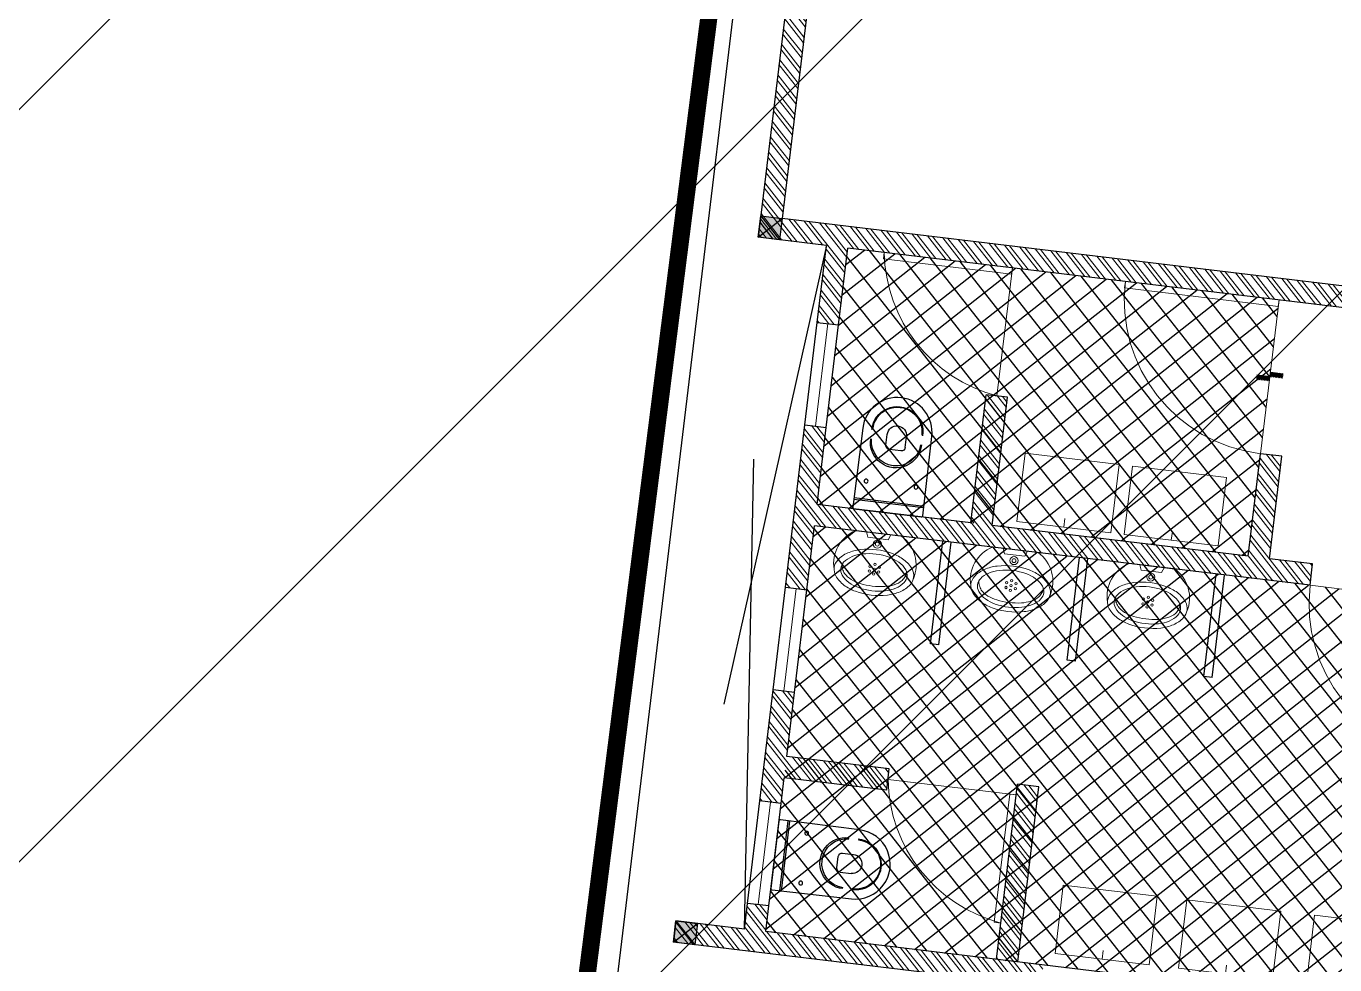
# Model space of a CAD drawing. Header units: metres. Extents: x 494 to 1845, y -666 to 1061.
# Drawn here: x 1550.6296 to 1550.9081, y 285.503 to 285.7027 of the extents above; entities that cross this region are included whole.
import ezdxf
from ezdxf.enums import TextEntityAlignment as Align

# ---------------------------------------------------------------- set-up
doc = ezdxf.new("R2010")
doc.units = ezdxf.units.M
doc.header["$MEASUREMENT"] = 0
for name, pattern in [('1', [0]), ('141011 - Typical Flr Plans -1 - 1.5 & 1-2 BHK_ Kolshet Namrata1$0$HIDDEN', [0.375, 0.25, -0.125]), ('ACAD_ISO02W100', [15, 12, -3])]:
    doc.linetypes.add(name, pattern=pattern)
for name, color, linetype in [('0 @ 1', 7, 'Continuous'), ('COLUMN', 1, 'Continuous'), ('PLOT - SURVEY', 1, '1'), ('TILE DROP', 180, '1'), ('VDA-WALL BELOW', 8, 'Continuous'), ('VDA_ROOF', 250, 'Continuous'), ('WALL', 250, 'Continuous')]:
    doc.layers.add(name, color=color, linetype=linetype)
doc.layers.add('HATCH', color=7, linetype='Continuous', true_color=0x757575)
for name, color, linetype, lineweight in [('VDA-DOOR', 23, 'Continuous', 5), ('VDA-HATCH', 8, 'Continuous', 9), ('VDA-PLUMBING', 8, 'Continuous', 13), ('VDA-WALL', 250, 'Continuous', 25), ('VDA-WINDOW', 5, 'Continuous', 9)]:
    doc.layers.add(name, color=color, linetype=linetype, lineweight=lineweight)
doc.styles.add('arial', font='arial.ttf', dxfattribs={"height": 0.3})
pattern_1 = [(45, (1152.758408798573, 282.9493043231583), (-0.1104854345604985, 0.1104854345604985), [])]
pattern_2 = [(135.0000000000001, (-4.440892098500626e-16, 0.375), (-0.004419417382415919, -0.004419417382415927), [])]

# ---------------------------------------------------------------- blocks, each defined once
blk = doc.blocks.new('6555kkm')
at = {"lineweight": 30}
h = blk.add_hatch(color=5, dxfattribs=at)
h.dxf.hatch_style = 1
h.paths.add_polyline_path([(1152.883408798573, 282.9493043231583), (1152.758408798573, 282.9493043231583), (1152.758408798573, 283.0743043231584), (1152.883408798573, 283.0743043231584)])
h = blk.add_hatch()
h.set_pattern_fill('ANSI31', color=5, scale=1.250000000001137)
h.set_pattern_definition(pattern_1)
h.paths.add_polyline_path([(1152.758408798573, 283.0743043231584), (1152.883408798573, 283.0743043231584), (1152.883408798573, 282.9493043231583), (1152.758408798573, 282.9493043231583)])
h = blk.add_hatch()
h.set_pattern_fill('ANSI31', color=5, scale=1.250000000001137)
h.set_pattern_definition(pattern_1)
h.paths.add_polyline_path([(1152.758408798573, 283.0743043231584), (1152.883408798573, 283.0743043231584), (1152.883408798573, 282.9493043231583), (1152.758408798573, 282.9493043231583)])
at = {"layer": 'COLUMN', "color": 5, "lineweight": 25}
for p, q in [((1152.758408798573, 282.9493043231583), (1152.883408798573, 283.0743043231584)), ((1152.883408798573, 282.9493043231583), (1152.758408798573, 283.0743043231584))]:
    blk.add_line(p, q, dxfattribs=at)
blk.add_lwpolyline([(1152.758408798573, 283.0743043231584), (1152.883408798573, 283.0743043231584), (1152.883408798573, 282.9493043231583), (1152.758408798573, 282.9493043231583)], close=True, dxfattribs=at)
blk = doc.blocks.new('zw$417C')
at = {"layer": 'COLUMN', "color": 8, "lineweight": 30}
for p in [(-1116.496035600619, -282.8868043231583, 1.538996913599706e-05), (-1112.371035600619, -282.8868043231282)]:
    blk.add_blockref('6555kkm', p, dxfattribs=at)
blk = doc.blocks.new('DSFSDFSXDFD')
at = {"layer": 'VDA-PLUMBING', "lineweight": -3}
for p, q in [((-4851328.537607894, -783007.5066046431, -1.776001775254723), (-4851328.94678587, -783007.5066046431, -1.776001775254723)), ((-4851328.538440785, -783007.5157011151, -1.776001775254723), (-4851328.945952996, -783007.5157011151, -1.776001775254723)), ((-4851328.708531805, -783007.8200216885, -1.776001775254723), (-4851328.775861957, -783007.8200216885, -1.776001775254723)), ((-4851328.798304164, -783007.8420971865, -1.776001775254723), (-4851328.798304164, -783007.9051043794, -1.776001775254723)), ((-4851328.686088397, -783007.842465081, -1.776001775254723), (-4851328.686088397, -783007.9054722739, -1.776001775254723))]:
    blk.add_line(p, q, dxfattribs=at)
at = {"layer": 'VDA-PLUMBING', "lineweight": -3, "elevation": -1.776001775254723}
blk.add_lwpolyline([(-4851328.54518069, -783007.4532983436, -0.4158598679387587), (-4851328.537325638, -783007.461197658), (-4851328.540206372, -783007.9246095612, -1), (-4851328.944187411, -783007.9246095612), (-4851328.947068145, -783007.461197658, -0.4158598679388874), (-4851328.939213092, -783007.4532983436)], format="xyb", close=True, dxfattribs=at)
at = {"layer": 'VDA-PLUMBING', "lineweight": -3}
for centre in [(-4851328.888078946, -783007.6216237787, -1.776001775254723), (-4851328.596314837, -783007.6216237787, -1.776001775254723)]:
    blk.add_circle(centre, 0.01122169564471108, dxfattribs=at)
for centre, radius, start, end in [((-4851328.742196881, -783007.8663721918, -1.776001775254723), 0.148856694203309, 358.9852565772135, 181.0147434227865), ((-4851328.742196881, -783007.8719907412, -1.776001775254723), 0.1432535492520892, 1.192908138399502, 178.8070918616005), ((-4851328.775861957, -783007.842465081, -1.776001775254723), 0.02244339128942216, 90, 180), ((-4851328.708531805, -783007.842465081, -1.776001775254723), 0.02244339128942216, 0, 90), ((-4851328.742196881, -783007.9054722739, -1.776001775254723), 0.05610847822355529, 180, 270), ((-4851328.742196881, -783007.9054722739, -1.776001775254723), 0.05610847822355529, 270, 0), ((-4851328.742196881, -783007.9250014189, -1.776001775254723), 0.148856694203309, 178.9852565772135, 1.014743422786505), ((-4851328.742196881, -783007.9272448597, -1.776001775254723), 0.143246744260473, 178.9458768199636, 1.054123180036426)]:
    blk.add_arc(centre, radius, start, end, dxfattribs=at)
blk = doc.blocks.new('FGFGDFG')
at = {"layer": 'VDA-DOOR'}
for p, q in [((2885.550436904467, -2510.215094113677, -0.0028516818295958), (2885.550436904467, -2509.465094113677, -0.0028516818295958)), ((2885.550436904467, -2509.465094113677, -0.0028516818295958), (2885.588408747094, -2509.465094113677, -0.0028516818295958)), ((2885.588408747094, -2509.465094113677, -0.0028516818295958), (2885.588408747094, -2510.215094113677, -0.0028516818295958)), ((2885.588408747094, -2510.215094113677, -0.0028516818295958), (2885.550436904467, -2510.215094113677, -0.0028516818295958))]:
    blk.add_line(p, q, dxfattribs=at)
at = {"layer": 'VDA-DOOR', "linetype": 'ACAD_ISO02W100', "ltscale": 0.01}
blk.add_arc((2885.709383303022, -2510.336068669635, -0.0028516818295958), 0.8793358404296406, 97.90754138939963, 172.092458608656, dxfattribs=at)
blk = doc.blocks.new('wb')
at = {"layer": 'VDA-PLUMBING'}
blk.add_line((0, 0), (0, -0.05031763110309839), dxfattribs=at)
at = {"layer": 'VDA-PLUMBING', "elevation": -0.7094465621008812}
blk.add_lwpolyline([(-0.2750000000596629, -0.4000000000014552), (-0.2750000000596629, 0), (0.2749999999432475, 0), (0.2749999999432475, -0.4000000000014552)], close=True, dxfattribs=at)
blk = doc.blocks.new('FEFEDRF')
at = {"layer": 'VDA-PLUMBING'}
for p, q in [((1303.022167349515, 284.4381766248722, -3.835776264609624e-05), (1302.99238474837, 284.4269852462394, -3.835776264609624e-05)), ((1302.99238474837, 284.4269852462394, -3.835776264609624e-05), (1302.99238474837, 284.3078548416581, -3.835776264609624e-05)), ((1303.022167349515, 284.2966634630252, -3.835776264609624e-05), (1302.99238474837, 284.3078548416581, -3.835776264609624e-05))]:
    blk.add_line(p, q, dxfattribs=at)
at = {"layer": 'VDA-PLUMBING', "elevation": -3.835776264609624e-05}
for points in [[(1302.747957722111, 284.1500116927948, 0.3245974617839686), (1302.840433803592, 284.1500116927948, 0.106494090360777), (1302.888005709709, 284.2030763351911, 0.0717497811945149), (1302.915973679862, 284.2740388668295, 0.1166121744908373), (1302.915973679862, 284.4608012210708, 0.07174978119451357), (1302.888005709708, 284.5317637527069, 0.1064940903607847), (1302.840433803591, 284.5848283951032, 0.3245974617829186), (1302.747957722111, 284.5848283951032, 0.1064940903607876), (1302.700385815995, 284.5317637527069, 0.07174978119451027), (1302.672417845841, 284.4608012210684, 0.1166121744874032), (1302.672417845841, 284.2740388668326, 0.07174978119451351), (1302.700385815995, 284.2030763351911, 0.10649409036078), (1302.747957722112, 284.1500116927955, 0.1582350419503642)], [(1302.892724491246, 284.2893695052597, 0.1131829734156685), (1302.892724491246, 284.4454705826389, 0.07016143430196194), (1302.870112670521, 284.5045563059242, 0.1061035991682846), (1302.831375774763, 284.5489900139979, 0.3327054213721554), (1302.75701575094, 284.5489900139979, 0.1061035991682807), (1302.718278855182, 284.5045563059242, 0.0701614343019712), (1302.695667034458, 284.4454705826389, 0.1131829734156692), (1302.695667034458, 284.2893695052597, 0.07016143430196663), (1302.718278855182, 284.2302837819732, 0.1061035991682786), (1302.75701575094, 284.1858500738995, 0.3327054213640206), (1302.831375774762, 284.1858500738995, 0.1061035991682753), (1302.870112670521, 284.2302837819732, 0.0701614343019591), (1302.892724491246, 284.2893695052585, 0.05641139868156602)], [(1302.713945233016, 284.3674200439487, -0.04415987661630547), (1302.720542176232, 284.4392607339024, -0.05850391701728608), (1302.737088319641, 284.4933804137943, -0.1005218111109357), (1302.76697874753, 284.5357890819679, -0.04144601701917768), (1302.792966079228, 284.5507989223245, -0.1013012375606854), (1302.817458271916, 284.5556270778775, -0.003595388000320658), (1302.82034033625, 284.5555841771597)], [(1302.713945233016, 284.3674200439487, 0.04415987661630547), (1302.720542176232, 284.295579353995, 0.05850391701728608), (1302.737088319641, 284.2414596741031, 0.1005218111109357), (1302.766978747531, 284.1990510059295, 0.04144601701917768), (1302.792966079228, 284.1840411655729, 0.1013012375606854), (1302.817458271916, 284.1792130100199, 0.00359538800034016), (1302.82034033625, 284.1792559107376)]]:
    blk.add_lwpolyline(points, format="xyb", dxfattribs=at)
at = {"layer": 'VDA-PLUMBING', "elevation": -3.835776264609624e-05, "flags": 128}
blk.add_lwpolyline([(1302.784810485581, 284.1355643597713, 0.3516229918943938), (1303.022167349515, 284.2336690897146), (1303.022167349515, 284.5011709981829, 0.3516229918902178), (1302.784810485584, 284.5992757281267)], format="xyb", dxfattribs=at)
at = {"layer": 'VDA-PLUMBING'}
for centre, radius in [((1302.784666168462, 284.3674200439487, -3.835776264609624e-05), 0.006799703763167773), ((1302.798772131962, 284.3942540074992, -3.835776264609624e-05), 0.006799703763167773), ((1302.812878095462, 284.3674200439487, -3.835776264609624e-05), 0.006799703763167773), ((1302.826984058962, 284.3942540074992, -3.835776264609624e-05), 0.006799703763167773), ((1302.841090022462, 284.3674200439487, -3.835776264609624e-05), 0.006799703763167773), ((1302.959270588192, 284.3674200439487, -3.835776264609624e-05), 0.02342259240536036), ((1302.959270588192, 284.3674200439487, -3.835776264609624e-05), 0.01126339955060091), ((1302.798772131962, 284.3405860803982, -3.835776264609624e-05), 0.006799703763167773), ((1302.826984058962, 284.3405860803982, -3.835776264609624e-05), 0.006799703763167773)]:
    blk.add_circle(centre, radius, dxfattribs=at)
blk = doc.blocks.new('DFSDFASDFASD')
at = {"layer": 'VDA_ROOF', "color": 5, "lineweight": 30, "ltscale": 4}
blk.add_lwpolyline([(43.72001114071099, 7.876165156727097), (16.86561930178232, 4.449999999999932), (-16.84999999999991, 4.449999999999932), (-16.84999999999991, -6.375000000000114), (7.450000000000273, -6.375000000000114), (7.450000000000273, -7.275000000000091), (43.72001114071099, -7.275000000000091), (43.72001114071099, -3.799912912925208), (45.04501133847248, -3.799912912896389), (45.04501133847248, 0.8250953790992526), (43.72001114071099, 0.8250953790992526)], close=True, dxfattribs=at)
blk = doc.blocks.new('TT-level diff-flat-14')
at = {"layer": 'TILE DROP'}
h = blk.add_hatch(dxfattribs=at)
h.set_pattern_fill('ANSI31', color=256, scale=0.05, angle=90.00000000000006, style=0)
h.set_pattern_definition(pattern_2)
h.paths.add_polyline_path([(-0.07499999999998863, 0.02500000000000568), (-0.07499999999998863, 0), (0, 0), (0, 0.02500000000000568)])
h = blk.add_hatch(dxfattribs=at)
h.set_pattern_fill('ANSI31', color=256, scale=0.05, angle=90.00000000000006, style=0)
h.set_pattern_definition(pattern_2)
h.paths.add_polyline_path([(0, 0), (0, -0.02500000000000568), (0.07499999999998863, -0.02500000000000568), (0.07499999999998863, 0)])
for points in [[(0, 0), (-0.07499999999998863, 0)], [(0.07499999999998863, -0.02500000000000568), (0, -0.02500000000000568), (0, 0), (-0.07499999999998863, 0)]]:
    blk.add_lwpolyline(points, dxfattribs=at)
blk = doc.blocks.new('SDFFF')
at = {"layer": 'VDA-DOOR'}
for p, q in [((-0.03797184263862619, -0.8993331095217627), (-0.03797184262771225, 5.115907697472721e-13)), ((-0.03797184262771225, 5.115907697472721e-13), (0, 0)), ((0, 0), (-1.114131009671837e-11, -0.8993331095222175)), ((-1.114131009671837e-11, -0.8993331095222175), (-0.03797184263862619, -0.8993331095222175))]:
    blk.add_line(p, q, dxfattribs=at)
at = {"layer": 'VDA-DOOR', "linetype": 'ACAD_ISO02W100', "ltscale": 0.01}
blk.add_arc((-0.03797184262771225, 0.0006671377659586142), 0.9000002472627545, 269.9999999992961, 359.9575286985414, dxfattribs=at)
blk = doc.blocks.new('zw$2126')
at = {"layer": 'HATCH'}
h = blk.add_hatch(dxfattribs=at)
h.set_pattern_fill('ANSI37', color=43, angle=89.99999999999993)
h.set_pattern_definition([(134.9999999999999, (-1375.869545427578, -257.1284220006824), (-0.08838834764831854, -0.08838834764831835), []), (224.9999999999999, (-1375.869545427578, -257.1284220006824), (0.08838834764831834, -0.08838834764831854), [])])
h.paths.add_polyline_path([(63.57267332506808, 4.966337643097575), (61.19767419176196, 4.966665223225505), (61.19767419176219, 4.066665223225527), (61.19767419176196, 4.066337668776953), (61.19767419176196, 1.166337668667722), (62.12267419176192, 1.166337668667836), (63.57267332506831, 1.166337668667779)])
h.paths.add_polyline_path([(61.07267419176219, 3.689167634069008), (60.47267419176183, 3.689167634068554), (59.57267419176196, 3.689167634068554), (59.57267419176196, 1.166337668667779), (61.07267419176196, 1.166337668667779)])
at = {"layer": 'VDA-HATCH'}
h = blk.add_hatch(dxfattribs=at)
h.set_pattern_fill('ANSI32', color=256, scale=0.17)
h.set_pattern_definition([(45, (-1375.869545427578, -268.338946378217), (-0.04507805730064241, 0.04507805730064241), []), (45, (-1375.839493389429, -268.338946378217), (-0.04507805730064241, 0.04507805730064241), [])])
h.paths.add_polyline_path([(75.79768394758003, 14.34327337265387), (75.79653084894449, 14.4691394898789), (56.96329349353323, 12.06633766877695), (26.24767419176169, 12.06633766877695), (26.24767419176169, 11.94133766877695), (56.97123524663425, 11.94133766877695)])
h.paths.add_polyline_path([(38.49767419176192, 1.541337668776919), (38.49767419176192, 1.666337668776919), (39.37267419176192, 1.666337668776919), (39.37267419176192, 5.09133766877693), (39.43517419153159, 5.09133766877693), (39.49767419176192, 5.09133766877693), (39.49767419176192, 1.666337668776919), (40.09767419176205, 1.666337668776919), (40.09767419176205, 1.541337668776919)])
h.paths.add_polyline_path([(44.4226741917621, 1.541337668558526), (44.4226741917621, 1.666337668558526), (45.02267419176201, 1.666337668776919), (45.02267419176201, 5.09133766877693), (45.14767419176201, 5.09133766877693), (45.14767419176201, 1.666337668776919), (45.74767419176214, 1.666337668776919), (45.74767419176214, 1.541337668776919)])
h.paths.add_polyline_path([(41.59767419176183, 1.541337668776919), (41.59767419176183, 1.666337668776919), (42.19767419176196, 1.666337668776862), (42.19767419176196, 5.091337668776873), (42.32267419176196, 5.091337668776873), (42.32267419176196, 1.666337668776862), (42.9226741917621, 1.666337668558526), (42.9226741917621, 1.541337668558526)])
h.paths.add_polyline_path([(47.24767419176214, 1.541337668776919), (47.24767419176214, 1.666337668776919), (47.84767419176205, 1.666337668776919), (47.84767419176205, 5.09133766877693), (47.97267419176205, 5.09133766877693), (47.97267419176205, 1.541337668776919)])
h.paths.add_polyline_path([(80.8676920203659, 10.85393191532688), (80.86768786850348, 10.94143191952537), (81.59268786850339, 10.94143191952537), (81.59268786850339, 10.81643191952537), (80.99269202036544, 10.81643190713527), (80.99269485388504, 9.61642595332006), (80.8676920203659, 9.616425658026628)])
h.paths.add_polyline_path([(78.06128576923379, 14.75808382505409), (79.0159361344954, 14.87988102820509), (79.18958904477654, 14.90203619575209), (79.21610965882087, 14.9054197765206), (80.06967332741192, 15.01432003081914), (80.08549297652826, 14.890325116805), (78.07710541835036, 14.63408891103796)])
h.paths.add_polyline_path([(83.392685323769, 15.43827949946592), (83.517685323769, 15.43827949946723), (83.517685323769, 10.51643155573822), (83.392685323769, 10.51643155573822)])
h.paths.add_polyline_path([(81.85520008938488, 15.24212297697932), (81.87101973850122, 15.11812806296535), (83.392685323769, 15.31226679601525), (83.39268522095995, 15.43828001596324)])
h.paths.add_polyline_path([(61.07267419176196, 1.041337668667779), (61.07267419176196, 4.066337668776953), (61.19767419176196, 4.066337668776953), (61.19767419176196, 1.041337668667779)])
h.paths.add_polyline_path([(60.92267419176187, 4.96633766877693), (60.92267419176187, 5.09133766877693), (63.57267365890198, 5.09133766877693), (63.57267365890198, 4.96633766877693)])
h.paths.add_polyline_path([(63.57267419178629, 2.791359240642976), (63.69767419178629, 2.791359240642976), (63.69767419176173, 0.6413376687769414), (63.57267419176173, 0.6413376687769414)])
h.paths.add_polyline_path([(82.34268786850339, 10.81643191952537), (82.34268786850339, 10.94143191952537), (83.392685323769, 10.94143191962087), (83.392685323769, 10.81643191962087)])
h.paths.add_polyline_path([(62.54767419176187, 2.516337668667802), (63.57267419178356, 2.516337668667802), (63.57267419176173, 2.641337668667802), (62.54767419176187, 2.641337668667802)])
h.paths.add_polyline_path([(47.84767419176205, 0.6413376687769414), (47.84767419176205, 0.7663376687769414), (48.60392419176219, 0.7663376687769414), (48.60392419176219, 0.6413376687769414)])
h.paths.add_polyline_path([(50.10392419176219, 0.6413376687769414), (50.10392419176219, 0.7663376687769414), (51.36642419176223, 0.7663376687769414), (51.36642419176223, 0.6413376687769414)])
h.paths.add_polyline_path([(47.84767419176205, 1.541337668776919), (47.84767419176205, 0.7663376687769414), (47.97267419176205, 0.7663376687769414), (47.97267419176205, 1.541337668776919)])
h.paths.add_polyline_path([(60.32267419176219, 2.066337668667757), (61.07267419176196, 2.066337668667757), (61.07267419176196, 2.191337668667757), (60.32267419176219, 2.191337668667757)])
h.paths.add_polyline_path([(75.79768394758003, 14.46928660571723), (75.79768394758003, 14.34327337265381), (76.29157865637671, 14.40628596488307), (76.27575900726083, 14.53028087889385)])
h.paths.add_polyline_path([(62.54767419176187, 1.041337668667779), (62.54767419176051, 1.766337668667802), (62.67267419176051, 1.766337668667802), (62.67267419176187, 1.041337668667779)])
h.paths.add_polyline_path([(60.47267419176228, 3.689167634069008), (61.07267419176196, 3.689167634069008), (61.07267419176196, 3.814167634069008), (60.47267419176228, 3.814167634069008)])
h.paths.add_polyline_path([(60.62267419176192, 1.041337668667779), (60.62267419176192, 1.166337668667779), (61.07267419176196, 1.166337668667779), (61.07267419176173, 1.041337668667779)])
h.paths.add_polyline_path([(59.57267419176196, 1.041337668667779), (59.57267419176219, 1.166337668667779), (60.02267419176201, 1.166337668667779), (60.02267419176201, 1.041337668667779)])
h.paths.add_polyline_path([(73.12267929290101, 10.51642106420189), (73.24767929290101, 10.51642123088789), (73.24767929290101, 10.94143162438894), (73.12267929290101, 10.94143162438894), (73.12267929290101, 10.5164212230988)])
h.paths.add_polyline_path([(75.67268394758003, 10.51642122309875), (75.67268394758003, 10.94143162438888), (75.79768394758003, 10.94143162438888), (75.79768394758003, 10.51642123088783)])
h.paths.add_polyline_path([(78.4926802106122, 10.51642168741932), (78.4926802106122, 10.94143191890851), (78.6176802106122, 10.94143191890851), (78.6176802106122, 10.51642140599137), (78.4926760587498, 10.5164213988192)])
h.paths.add_polyline_path([(62.54767419176187, 1.041337668667779), (62.17267419176187, 1.041337668667779), (62.17267419176187, 1.166337668667779), (62.54767419176187, 1.166337668667779)])
h.paths.add_polyline_path([(61.19767419176196, 1.041337668667779), (61.19767419176196, 1.166337668667779), (61.57267419176196, 1.166337668667779), (61.57267419176196, 1.041337668667779)])
h.paths.add_polyline_path([(83.392685323769, 9.616431624463985), (83.517685323769, 9.616431919628155), (83.517685323769, 9.9164315557382), (83.392685323769, 9.9164315557382)])
h.paths.add_polyline_path([(62.67267419176187, 1.041337668667779), (62.67267419176187, 1.166337668667779), (62.82267419176173, 1.166337668667779), (62.82267419176173, 1.041337668667779)])
h.paths.add_polyline_path([(63.57267419176151, 1.041337668667779), (63.42267419176164, 1.041337668667779), (63.42267419176164, 1.166337668667779), (63.57267419176196, 1.166337668667779)])
h.paths.add_polyline_path([(52.86642419176223, 0.7663376687769414), (52.86642419176223, 0.6413376687769414), (59.57267419176196, 0.6413376687769414), (59.57267419176196, 5.09133766877693), (54.82267419176424, 5.09133766868257), (54.82267419176424, 4.96633766868257), (59.44767419176173, 4.96633766877693), (59.44767419176196, 0.7663376687769414), (53.62267419176237, 0.7663376687769414), (53.62267419176237, 5.09133766877693), (53.49767419176237, 5.09133766877693), (53.49767419176237, 0.7663376687769414)])
h.paths.add_polyline_path([(26.24767419176192, 1.666337668776919), (26.73000382016835, 1.666337668776919), (26.73000382016835, 1.541337668776919), (26.24767419176192, 1.541337668776919)])
h.paths.add_polyline_path([(27.93000382016817, 1.541337668776919), (27.93000382016817, 1.666337668776919), (31.17267419176187, 1.666337668776919), (31.17267419176187, 1.541337668776919)])
h.paths.add_polyline_path([(32.37267419176169, 1.666337668776919), (35.61534456335517, 1.666337668776919), (35.61534456335517, 1.541337668776919), (32.37267419176169, 1.541337668776919)])
h.paths.add_polyline_path([(37.17267419176187, 5.09133766877693), (37.29767419176187, 5.09133766877693), (37.29767419176187, 1.541337668776919), (36.81534456335521, 1.541337668776919), (36.81534456335521, 1.666337668776919), (37.17267419176187, 1.666337668776919)])
at = {"layer": 'PLOT - SURVEY', "color": 250, "linetype": 'Continuous', "lineweight": 40}
blk.add_lwpolyline([(82.9226831056817, 22.43505676527144), (56.5597619179664, 19.07159493212777), (25.1028633677472, 19.36173559616901), (3.520662625471459, 19.09849490365042), (3.10401907792243, 13.59013149376943), (2.707378140132505, 11.19778934321613), (2.149469706279206, 4.821816462005074), (2.04906392234102, 1.799294389482668), (16.89501565653904, 1.479778965218713), (49.78294776953248, 0.2515402565589397), (86.1789893841426, 0)], dxfattribs=at)
at = {"layer": 'VDA-DOOR'}
for p, q in [((61.19767419176196, 4.066337668776953), (61.19767419176196, 4.966992777674079)), ((60.47267419176205, 3.689167634068554), (59.57267419176196, 3.689167634068554)), ((62.61017419177642, 1.766337668669848), (62.61017419177642, 2.516337668669848)), ((60.32267419176219, 2.128837668667757), (59.57267419176242, 2.128837668667757))]:
    blk.add_line(p, q, dxfattribs=at)
at = {"layer": 'VDA-WALL'}
for p, q in [((59.57267419176196, 5.09133766877693), (59.57267419176196, 1.166337668667779)), ((59.44767419176196, 4.96633766877693), (59.44767419176196, 0.7663376687768846)), ((61.07267419176196, 4.066337668776953), (61.07267419176196, 3.814167634069008)), ((61.19767419176196, 4.066337668776953), (61.07267419176196, 4.066337668776953)), ((61.19767419176196, 4.066337668776953), (61.19767419176196, 1.166337668667779)), ((61.07267419176196, 3.814167634069008), (60.47267419176205, 3.814167634069008)), ((60.47267419176205, 3.814167634069008), (60.47267419176205, 3.689167634069008)), ((61.07267419176196, 3.689167634069008), (60.47267419176205, 3.689167634069008)), ((61.07267419176196, 3.689167634069008), (61.07267419176196, 2.191337668667757)), ((61.79767419176187, 3.566337668667813), (61.19767419176196, 3.566337668667813)), ((61.79767419176187, 3.516337668667802), (61.19767419176196, 3.516337668667802)), ((61.79767419176187, 3.566337668667813), (61.79767419176187, 3.516337668667802)), ((61.79767419176187, 2.766337668667802), (61.19767419176196, 2.766337668667802)), ((61.79767419176187, 2.766337668667802), (61.79767419176187, 2.716337668667791)), ((61.79767419176187, 2.716337668667791), (61.19767419176196, 2.716337668667791)), ((62.54767419176187, 2.641337668667802), (62.54767419176187, 2.516337668667802)), ((63.57267419176173, 2.641337668667802), (62.54767419176187, 2.641337668667802)), ((63.57267419176173, 2.516337668667802), (62.54767419176187, 2.516337668667802)), ((61.07267419176196, 2.191337668667757), (60.32267419176219, 2.191337668667757)), ((60.32267419176219, 2.191337668667757), (60.32267419176219, 2.066337668667757)), ((61.07267419176196, 2.066337668667757), (60.32267419176219, 2.066337668667757)), ((61.07267419176196, 2.066337668667757), (61.07267419176196, 1.166337668667779)), ((61.79767419176187, 1.966337668667791), (61.19767419176196, 1.966337668667791)), ((61.79767419176187, 1.916337668667779), (61.19767419176196, 1.916337668667779)), ((61.79767419176187, 1.966337668667791), (61.79767419176187, 1.916337668667779)), ((62.54767419176187, 1.766337668667802), (62.54767419176187, 1.166337668667779)), ((62.67267419176187, 1.766337668667802), (62.54767419176187, 1.766337668667802)), ((62.67267419176187, 1.766337668667802), (62.67267419176187, 1.166337668667779)), ((59.57267419176219, 1.166337668667779), (59.57267419176219, 1.166337668667779)), ((60.02267419176201, 1.166337668667779), (59.57267419176219, 1.166337668667779)), ((60.02267419176201, 1.041337668667779), (60.02267419176201, 1.166337668667779)), ((60.62267419176192, 1.041337668667779), (60.62267419176192, 1.166337668667779)), ((61.07267419176173, 1.166337668667779), (60.62267419176192, 1.166337668667779)), ((61.57267419176196, 1.166337668667779), (61.19767419176196, 1.166337668667779)), ((61.57267419176196, 1.041337668667779), (61.57267419176196, 1.166337668667779)), ((62.17267419176187, 1.166337668667779), (62.17267419176187, 1.041337668667779)), ((62.54767419176187, 1.166337668667779), (62.17267419176187, 1.166337668667779)), ((62.82267419176173, 1.166337668667779), (62.67267419176187, 1.166337668667779)), ((62.82267419176173, 1.166337668667779), (62.82267419176173, 1.041337668667779)), ((63.42267419176164, 1.166337668667779), (63.42267419176164, 1.041337668667779)), ((63.57267419176196, 1.166337668667779), (63.42267419176164, 1.166337668667779)), ((63.57267419176196, 1.166337668667779), (63.57267419176196, 1.166337668667779)), ((59.57267419176196, 1.041337668667779), (59.57267419176196, 0.6413376687769414)), ((59.57267419176219, 1.041337668667779), (59.57267419176219, 1.041337668667779)), ((60.02267419176201, 1.041337668667779), (59.57267419176219, 1.041337668667779)), ((61.57267419176196, 1.041337668667779), (60.62267419176192, 1.041337668667779)), ((62.82267419176173, 1.041337668667779), (62.17267419176187, 1.041337668667779)), ((63.57267419176196, 1.041337668667779), (63.42267419176164, 1.041337668667779)), ((63.57267419176196, 1.041337668667779), (63.57267419176196, 1.041337668667779)), ((63.57267419176196, 1.041337668667779), (63.57267419176196, 0.6413376687769414)), ((52.83517419176223, 0.7663376687769414), (59.44767419176196, 0.7663376687769414)), ((52.83517419176223, 0.6413376687769414), (59.57267419176196, 0.6413376687769414)), ((63.57267419176173, 0.6413376687769414), (63.69767419176173, 0.6413376687769414)), ((63.57267419176196, 0.6413376687769414), (63.69767419176196, 0.6413376687769414))]:
    blk.add_line(p, q, dxfattribs=at)
at = {"layer": 'VDA-WALL', "color": 252, "linetype": '141011 - Typical Flr Plans -1 - 1.5 & 1-2 BHK_ Kolshet Namrata1$0$HIDDEN', "true_color": 0x939598}
for p, q in [((59.57267419176219, 1.041337668667779), (63.54767419176187, 0.6413376687769414)), ((63.57267419176151, 1.041337668667779), (59.57267419176196, 0.6413376687769414))]:
    blk.add_line(p, q, dxfattribs=at)
at = {"layer": 'VDA-WALL BELOW'}
for p, q in [((63.57267419176196, 10.66642106419113), (63.57267419176196, 1.166337668667779)), ((63.69767419176196, 10.66642106419113), (63.69767419176196, 0.6413376687769414)), ((60.62267419176192, 1.166337668667779), (60.02267419176201, 1.166337668667779)), ((62.17267419176187, 1.166337668667779), (61.57267419176196, 1.166337668667779)), ((63.42267419176164, 1.166337668667779), (62.82267419176173, 1.166337668667779)), ((60.62267419176192, 1.041337668667779), (60.02267419176201, 1.041337668667779)), ((62.17267419176187, 1.041337668667779), (61.57267419176196, 1.041337668667779)), ((63.42267419176164, 1.041337668667779), (62.82267419176173, 1.041337668667779))]:
    blk.add_line(p, q, dxfattribs=at)
at = {"layer": 'VDA-WINDOW'}
for p, q in [((60.62267419176192, 1.103837668667779), (60.02267419176201, 1.103837668667779)), ((62.17267419176187, 1.103837668667779), (61.57267419176196, 1.103837668667779)), ((63.42267419176164, 1.103837668667779), (62.82267419176173, 1.103837668667779))]:
    blk.add_line(p, q, dxfattribs=at)
blk.add_blockref('DFSDFASDFASD', (40.09767419176183, 7.616337668777021))
at = {"xscale": -1, "rotation": 269.9999999999999}
blk.add_blockref('TT-level diff-flat-14', (60.02267419176223, 3.689167634068554), dxfattribs=at)
at = {"layer": '0 @ 1', "color": 4, "xscale": -1, "rotation": 89.99999999999997}
blk.add_blockref('SDFFF', (61.19767419176242, 4.929020935046367), dxfattribs=at)
at = {"layer": '0 @ 1', "color": 4}
blk.add_blockref('SDFFF', (59.61064603438967, 3.689167634068042), dxfattribs=at)
at = {"layer": 'COLUMN', "color": 6, "lineweight": 30}
blk.add_blockref('zw$417C', (23.18530099380655, 0.5788404130989875), dxfattribs=at)
at = {"layer": 'VDA-DOOR', "xscale": -1, "rotation": 269.9999999999999}
blk.add_blockref('FGFGDFG', (2572.825268305436, -2883.072071078429), dxfattribs=at)
at = {"layer": 'VDA-DOOR', "rotation": 180}
blk.add_blockref('FGFGDFG', (2945.161082938856, -2508.086256445002), dxfattribs=at)
at = {"layer": 'VDA-PLUMBING', "xscale": -1}
for name, p, rotation in [('wb', (63.49767419176214, 4.596438622170069), 270), ('wb', (63.49767419176214, 3.848557392853536), 270), ('wb', (61.03267419169174, 3.234456274220747), 270), ('wb', (63.49767419176192, 3.125676163646176), 270), ('wb', (61.03267419169174, 2.605884733503899), 270), ('DSFSDFSXDFD', (4851391.864871083, -783006.2869606755), 180), ('DSFSDFSXDFD', (783068.5259725363, 4851330.321034561), 270)]:
    blk.add_blockref(name, p, dxfattribs=dict(at, rotation=rotation))
for p in [(1364.219841541277, -281.226082375281), (1364.219841541277, -282.026082375281), (1364.219841541277, -282.826082375281)]:
    blk.add_blockref('FEFEDRF', p, dxfattribs=at)
at = {"layer": 'COLUMN', "style": 'arial'}
blk.add_attdef('SA2', text='', height=0.2, dxfattribs=at).set_placement((23.5857722090484, 1.822347833846607), align=Align.CENTER)
blk = doc.blocks.new('zw$2024')
at = {"layer": 'WALL', "lineweight": 50, "ltscale": 0.5, "const_width": 0.004045707628156693}
blk.add_lwpolyline([(4.890859906885081, 3.221317381987859), (3.637985168593187, 3.145217621502439), (2.520435919440243, 2.921522135858453), (2.528611679872793, 2.796275338573963), (1.48736790761549, 2.499846340659275), (0.9691127604463334, 2.868895790498726), (0.9424110901039429, 4.021194237151036), (0.9340769323897264, 5.146669642226328), (1.097442606421819, 6.408849508059944), (1.190955788604097, 7.277045578426822), (0.9717020133290051, 7.320347436684784), (0.8775179397556174, 7.347817791480139), (0.6240948139198652, 7.400978389714652), (0.5031686129119324, 7.419588644802644), (0.418734694719288, 6.824788709309104), (0.2107853226362666, 5.509650530627226), (0.01501353050352083, 3.969125979973825), (0.1838004527511119, 2.560734240463233), (0.5032899841513343, 2.480103287433423), (1.007506525838463, 2.416342935215965), (1.025469467712893, 1.634550393147691)], dxfattribs=at)
at = {"layer": 'COLUMN', "color": 2, "lineweight": 30, "xscale": 0.040454025344065, "yscale": 0.040454025344065, "zscale": 0.040454025344065, "rotation": 263.1416268303429}
blk.add_blockref('zw$2126', (0.4407994604573449, 7.510580479510105), dxfattribs=at)
blk = doc.blocks.new('DAFASDFDFA')
h = blk.add_hatch()
h.set_pattern_fill('ANSI31', color=8)
h.set_pattern_definition([(45, (-5.136796944825846, 44.36925538582364), (-0.08838834764831845, 0.08838834764831845), [])])
h.paths.add_polyline_path([(-5.136796944825846, 47.76988869920024), (-3.653442929462472, 47.76988869920024), (-3.653442929462472, 44.36925538582364), (-5.136796944825846, 44.36925538582364)])
at = {"color": 3}
blk.add_blockref('zw$2024', (-4.913074283928836, 40.33837650708267), dxfattribs=at)

msp = doc.modelspace()

# ---------------------------------------------------------------- block references
at = {"layer": 'VDA-WALL', "xscale": 0.9052046613064094, "yscale": 0.9052046613064094, "zscale": 0.9052046613064094}
msp.add_blockref('DAFASDFDFA', (1555.070889780448, 244.5134115555693), dxfattribs=at)

doc.saveas('drawing.dxf')
